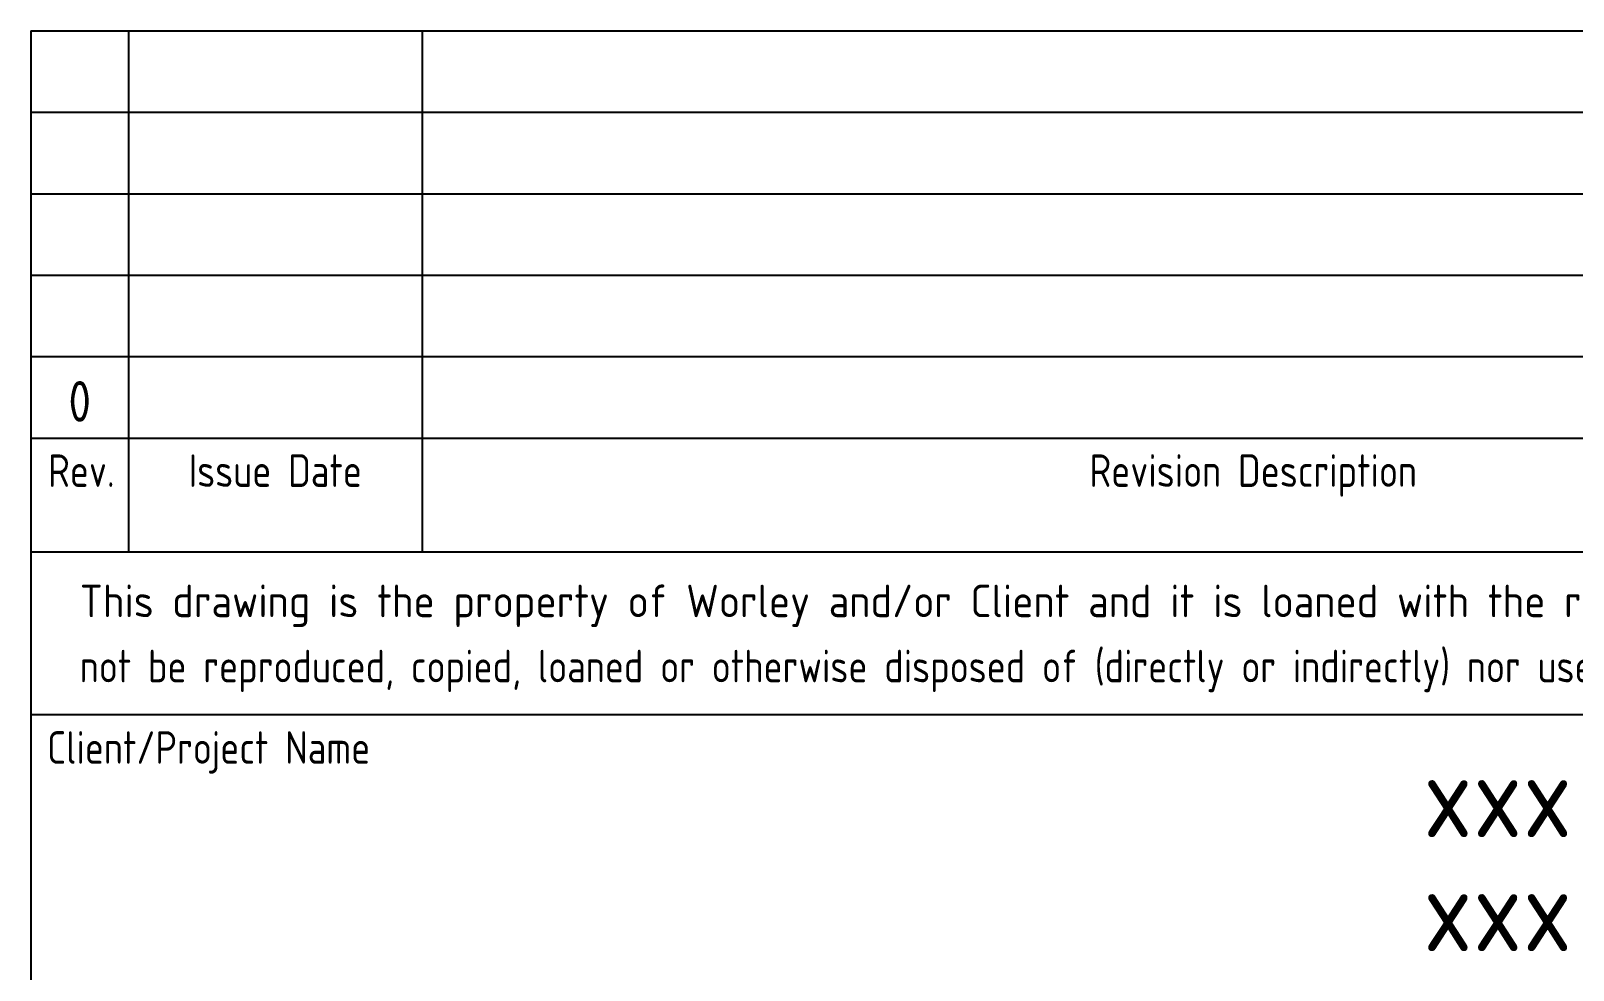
# Model space of a CAD drawing. Extents: x 0 to 1189, y 0 to 841.
# Drawn here: x 999 to 1093.6, y 57.3 to 115 of the extents above; entities that cross this region are included whole.
import ezdxf
from ezdxf.enums import TextEntityAlignment as Align

# ---------------------------------------------------------------- set-up
doc = ezdxf.new("R2010")
doc.units = 0
doc.layers.get('0').update_dxf_attribs({"linetype": 'CONTINUOUS'})
for name, color, linetype in [('ADM025gen', 7, 'CONTINUOUS'), ('ADM035gen', 1, 'CONTINUOUS'), ('ADM050gen', 2, 'CONTINUOUS')]:
    doc.layers.add(name, color=color, linetype=linetype)
doc.styles.add('Isocp', font='isocp.shx')

# ---------------------------------------------------------------- blocks, each defined once
blk = doc.blocks.new('JacobsTitleBlock')
at = {"layer": 'ADM025gen'}
for p, q in [((-174, 105), (-174, 73.036)), ((-156, 105), (-156, 73))]:
    blk.add_line(p, q, dxfattribs=at)
at = {"layer": 'ADM035gen', "linetype": 'Continuous'}
for p, q in [((-180, 100), (0, 100)), ((-180, 95), (0, 95)), ((-180, 90), (0, 90)), ((-180, 85), (0, 85))]:
    blk.add_line(p, q, dxfattribs=at)
at = {"layer": 'ADM050gen', "linetype": 'Continuous'}
for p, q in [((-180, 105), (-180, 73)), ((-180, 105), (0, 105)), ((-180, 80), (0, 80)), ((0, 73), (-180, 73)), ((-180, 73), (-180, 0)), ((0, 63), (-180, 63))]:
    blk.add_line(p, q, dxfattribs=at)
at = {"layer": 'ADM025gen', "linetype": 'Continuous', "style": 'Isocp', "width": 0.9}
for s, p in [('Rev.', (-176.9, 77)), ('Issue Date', (-165, 77)), ('Revision Description', (-105, 77))]:
    blk.add_text(s, height=2, dxfattribs=at).set_placement(p, align=Align.CENTER)
at = {"layer": 'ADM025gen', "linetype": 'Continuous', "style": 'Isocp'}
blk.add_text('This drawing is the property of Worley and/or Client and it is loaned with the restriction that the borrower undertakes that it shall', height=2, dxfattribs=at).set_placement((-177, 70), align=Align.MIDDLE_LEFT)
at = {"layer": 'ADM025gen', "linetype": 'Continuous', "style": 'Isocp', "width": 0.9}
for s, p in [('not be reproduced, copied, loaned or otherwise disposed of (directly or indirectly) nor used for any purpose other than for which it is specifically provided.', (-177, 66)), ('Client/Project Name', (-179, 61))]:
    blk.add_text(s, height=2, dxfattribs=at).set_placement(p, align=Align.MIDDLE_LEFT)
for tag, p in [('C_ISSUENO5', (-177, 101)), ('C_ISSDATE5', (-165, 101)), ('C_ISSBY5', (-42, 101)), ('C_ISSCHKBY5', (-30, 101)), ('C_ISSDISC5', (-18, 101)), ('C_ISSPROJ5', (-6, 101)), ('C_ISSUENO4', (-177, 96)), ('C_ISSDATE4', (-165, 96)), ('C_ISSBY4', (-42, 96)), ('C_ISSCHKBY4', (-30, 96)), ('C_ISSDISC4', (-18, 96)), ('C_ISSPROJ4', (-6, 96)), ('C_ISSUENO3', (-177, 91)), ('C_ISSDATE3', (-165, 91)), ('C_ISSBY3', (-42, 91)), ('C_ISSCHKBY3', (-30, 91)), ('C_ISSDISC3', (-18, 91)), ('C_ISSPROJ3', (-6, 91)), ('C_ISSUENO2', (-177, 86)), ('C_ISSDATE2', (-165, 86)), ('C_ISSBY2', (-42, 86)), ('C_ISSCHKBY2', (-30, 86)), ('C_ISSDISC2', (-18, 86)), ('C_ISSPROJ2', (-6, 86)), ('C_ISSUENO1', (-177, 81)), ('C_ISSDATE1', (-165, 81)), ('C_ISSBY1', (-42, 81)), ('C_ISSCHKBY1', (-30, 81)), ('C_ISSDISC1', (-18, 81)), ('C_ISSPROJ1', (-6, 81))]:
    blk.add_attdef(tag, text='', height=2.5, dxfattribs=at).set_placement(p, align=Align.CENTER)
for tag, p, height in [('C_ISSDESCR5', (-154, 101), 2.5), ('C_ISSDESCR4', (-154, 96), 2.5), ('C_ISSDESCR3', (-154, 91), 2.5), ('C_ISSDESCR2', (-154, 86), 2.5), ('C_ISSDESCR1', (-154, 81), 2.5), ('C_DRAWNBY', (-163, 2), 3), ('C_DRAWNDATE', (-139, 2), 3), ('C_SCALE', (-102, 2), 3), ('C_DRAWINGSIZE', (-72, 2), 3)]:
    blk.add_attdef(tag, p, '', height=height, dxfattribs=at)
at = {"layer": 'ADM025gen', "linetype": 'Continuous', "style": 'Isocp'}
blk.add_attdef('C_DOCTYPE', text='', height=3.5, dxfattribs=at).set_placement((-90, 42), align=Align.MIDDLE)
for tag, p in [('C_SHEETNO', (-50, 2)), ('C_SHEETTOT', (-33, 2)), ('C_DRAWINGISSUE', (-8.5, 2))]:
    blk.add_attdef(tag, p, '', height=3, dxfattribs=at)
at = {"layer": 'ADM050gen', "linetype": 'Continuous', "style": 'Isocp'}
for tag, p in [('C_CLIENT', (-90, 58)), ('C_PLANT', (-90, 51)), ('C_DOCNAME', (-90, 35)), ('C_SHEETNAME', (-90, 27))]:
    blk.add_attdef(tag, text='', height=5, dxfattribs=at).set_placement(p, align=Align.MIDDLE)
blk.add_attdef('C_DRAWINGNR', text='', height=4.466, dxfattribs=at).set_placement((-62, 12), (-3, 12), align=Align.ALIGNED)

msp = doc.modelspace()

# ---------------------------------------------------------------- block references
ref = msp.add_blockref('JacobsTitleBlock', (1179, 10))
ref.add_attrib('C_PLANT', 'xxx', dxfattribs={"layer": 'ADM050gen', "linetype": 'Continuous', "height": 5, "style": 'Isocp'}).set_placement((1089, 61), align=Align.MIDDLE)
ref.add_attrib('C_CLIENT', 'xxx', dxfattribs={"layer": 'ADM050gen', "linetype": 'Continuous', "height": 5, "style": 'Isocp'}).set_placement((1089, 68), align=Align.MIDDLE)
ref.add_attrib('C_ISSUENO1', '0', dxfattribs={"layer": 'ADM025gen', "linetype": 'Continuous', "height": 2.5, "style": 'Isocp', "width": 0.9}).set_placement((1002, 91), align=Align.CENTER)

doc.saveas('drawing.dxf')
